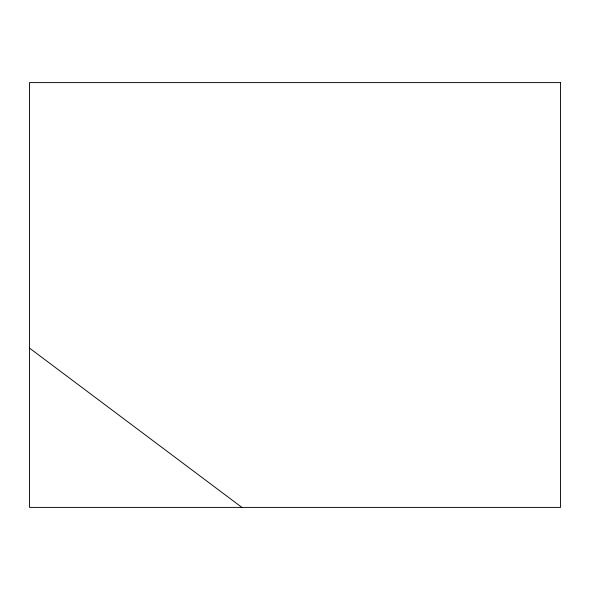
<?xml version="1.0" encoding="UTF-8"?>
<svg xmlns="http://www.w3.org/2000/svg" width="590" height="590" viewBox="0 0 590 590"><rect width="100%" height="100%" fill="white"/><g stroke="black" fill="none" stroke-linecap="round" stroke-linejoin="round"><path stroke-width="0.89" d="M29.5 348.1L241.9 507.4M560.5 82.6L29.5 82.6L29.5 507.4L560.5 507.4L560.5 82.6"/></g></svg>
